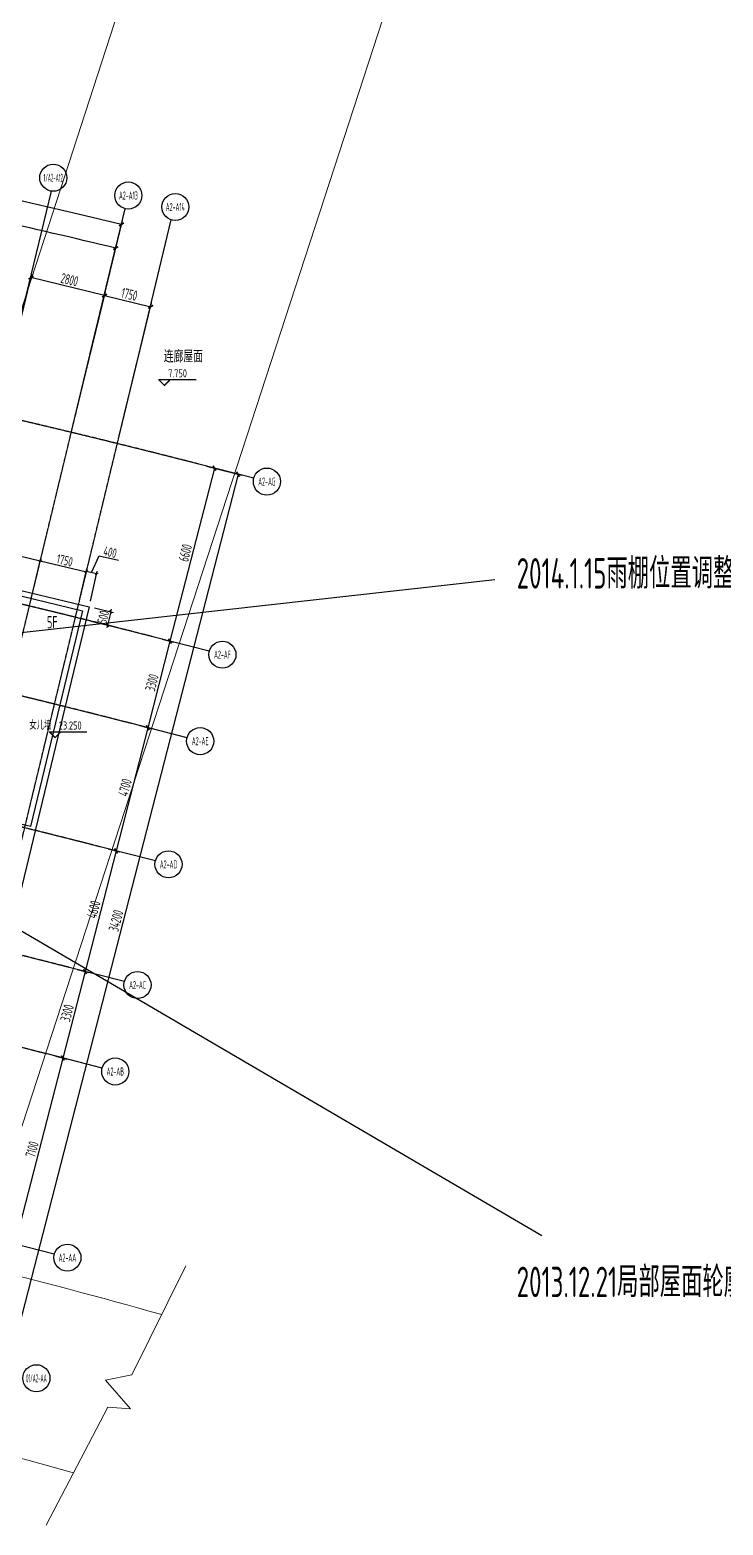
# Model space of a CAD drawing. Header units: millimetres. Extents: x 11677979 to 24947533, y -12764720 to -6308891.
# Drawn here: x 11852957 to 11878556, y -6420247 to -6365012 of the extents above; entities that cross this region are included whole.
import ezdxf
from ezdxf.enums import TextEntityAlignment as Align

# ---------------------------------------------------------------- set-up
doc = ezdxf.new("R2010")
doc.units = ezdxf.units.MM
doc.header["$LTSCALE"] = 10
doc.linetypes.add('A2-RG-AXIS$0$CENTER', pattern=[2, 1.25, -0.25, 0.25, -0.25])
doc.linetypes.add('A2-RG-AXIS$0$DOTE', pattern=[2.42, 2, -0.2, 0.02, -0.2])
for name, color, linetype in [('A2-RB-RF$0$A-DIMS-100', 1, 'Continuous'), ('A2-RG-AXIS$0$A-AXIS', 1, 'Continuous'), ('A2-RG-AXIS$0$A-DIMS-100', 1, 'Continuous'), ('A2-RG-AXIS$0$A-GRID', 1, 'A2-RG-AXIS$0$CENTER'), ('A2-RG-AXIS$0$A-SYMB', 4, 'Continuous'), ('A2-RI-RF$0$$2$A-SYMB', 4, 'Continuous'), ('A2-RI-RF$0$A-ROOF-EDGE', 2, 'Continuous'), ('A2-RI-RF$0$A-SYMB-AREA', 4, 'Continuous'), ('A2-RI-RF$0$A-SYMB-NAME', 4, 'Continuous')]:
    doc.layers.add(name, color=color, linetype=linetype)
doc.layers.add('A2-RI-RF$0$A-DETL-LLIN', color=3, linetype='Continuous', lineweight=5)
doc.layers.add('A2-RI-RF$0$A-DETL-MLIN', color=3, linetype='Continuous', lineweight=9)
doc.styles.add('A2-RB-RF$0$XD2008', font='hzs.shx', dxfattribs={"width": 0.7, "bigfont": 'hztxt.shx'})
doc.styles.add('A2-RG-AXIS$0$ECADI', font='hzs.shx', dxfattribs={"width": 0.7, "bigfont": 'hztxt.shx'})
doc.styles.add('A2-RG-AXIS$0$XD2008', font='hzs.shx', dxfattribs={"width": 0.7, "bigfont": 'hztxt.shx'})
doc.styles.add('A2-RI-RF$0$$0$XD2008', font='xd-hzs.shx', dxfattribs={"width": 0.7, "bigfont": 'xd-hztxt.shx'})
doc.styles.add('A2-RI-RF$0$ECADI', font='hzs.shx', dxfattribs={"width": 0.7, "bigfont": 'hztxt.shx'})
doc.dimstyles.new('A2-RB-RF$0$XD100$0', dxfattribs={"dimscale": 100, "dimtxt": 3.5, "dimasz": 1, "dimexe": 1, "dimexo": 2, "dimgap": 0.5, "dimtad": 1, "dimdec": 0, "dimdsep": 46, "dimtxsty": 'A2-RB-RF$0$XD2008', "dimblk1": 'A2-RB-RF$0$_ArchTick', "dimblk2": 'A2-RB-RF$0$_ArchTick', "dimsah": 1, "dimcen": 2.5, "dimclrt": 4, "dimaunit": 1, "dimadec": 0, "dimazin": 0, "dimtfac": 1, "dimtdec": 0, "dimtix": 1, "dimtmove": 1, "dimatfit": 3, "dimfxl": 0, "dimtolj": 1, "dimtzin": 0, "dimarcsym": 0})
doc.dimstyles.new('A2-RG-AXIS$0$XD150', dxfattribs={"dimscale": 300, "dimtxt": 2.5, "dimasz": 1.5, "dimexe": 1, "dimexo": 2, "dimgap": 0.5, "dimtad": 1, "dimdec": 0, "dimdsep": 46, "dimtxsty": 'A2-RG-AXIS$0$XD2008', "dimcen": 2.5, "dimclrt": 4, "dimaunit": 1, "dimadec": 3, "dimazin": 0, "dimtfac": 1, "dimtdec": 0, "dimtmove": 2, "dimatfit": 3, "dimfxl": 0, "dimtolj": 1, "dimtzin": 0, "dimarcsym": 0})
doc.dimstyles.new('A2-RG-AXIS$0$XD150$0', dxfattribs={"dimscale": 150, "dimtxt": 2.5, "dimasz": 1, "dimexe": 1, "dimexo": 2, "dimgap": 0.5, "dimtad": 1, "dimdec": 0, "dimdsep": 46, "dimtxsty": 'A2-RG-AXIS$0$XD2008', "dimblk": 'A2-RG-AXIS$0$_ArchTick', "dimcen": 2.5, "dimclrt": 4, "dimaunit": 1, "dimadec": 0, "dimazin": 0, "dimtfac": 1, "dimtdec": 0, "dimtmove": 2, "dimatfit": 3, "dimfxl": 0, "dimtolj": 1, "dimtzin": 0, "dimarcsym": 0})

# ---------------------------------------------------------------- blocks, each defined once
blk = doc.blocks.new('A2-RG-AXIS$0$ECADI-TAG-GRID')
at = {"color": 13}
blk.add_circle((0, 0), 5, dxfattribs=at)
at = {"style": 'A2-RG-AXIS$0$ECADI', "width": 0.7}
blk.add_attdef('GRID', text='', height=5, dxfattribs=at).set_placement((0, 0), align=Align.MIDDLE)
blk = doc.blocks.new('A2-RG-AXIS$0$_ArchTick')
at = {"color": 0, "linetype": 'ByBlock', "const_width": 0.4}
blk.add_lwpolyline([(-0.5, -0.5), (0.5, 0.5)], dxfattribs=at)
blk = doc.blocks.new('*D521')
at = {"layer": 'A2-RG-AXIS$0$A-DIMS-100', "color": 0, "lineweight": -2, "ltscale": 3, "transparency": 16777216}
for p, q in [((11859772, -6381200), (11858129, -6387592)), ((11859481, -6381125), (11859917, -6381237)), ((11857839, -6387518), (11858275, -6387630))]:
    blk.add_line(p, q, dxfattribs=at)
at = {"layer": 'Defpoints', "color": 0, "ltscale": 3, "transparency": 16777216}
for p in [(11859191, -6381051), (11857548, -6387443), (11858129, -6387592)]:
    blk.add_point(p, dxfattribs=at)
at = {"layer": 'A2-RG-AXIS$0$A-DIMS-100', "color": 0, "lineweight": -2, "ltscale": 3, "transparency": 16777216, "xscale": 150, "yscale": 150, "zscale": 150}
for p, rotation in [((11859772, -6381200), 75.58928463638166), ((11858129, -6387592), 255.5892846363816)]:
    blk.add_blockref('A2-RG-AXIS$0$_ArchTick', p, dxfattribs=dict(at, rotation=rotation))
at = {"layer": 'A2-RG-AXIS$0$A-DIMS-100', "color": 4, "ltscale": 3, "transparency": 16777216, "insert": (11858696, -6384331), "char_height": 375, "attachment_point": 5, "rotation": 75.5893, "style": 'A2-RG-AXIS$0$XD2008'}
blk.add_mtext('\\A1;6600', dxfattribs=at)
blk = doc.blocks.new('*D522')
at = {"layer": 'A2-RG-AXIS$0$A-DIMS-100', "color": 0, "lineweight": -2, "ltscale": 3, "transparency": 16777216}
for p, q in [((11858129, -6387592), (11857308, -6390789)), ((11857839, -6387518), (11858275, -6387630)), ((11857017, -6390714), (11857453, -6390826))]:
    blk.add_line(p, q, dxfattribs=at)
at = {"layer": 'Defpoints', "color": 0, "ltscale": 3, "transparency": 16777216}
for p in [(11857548, -6387443), (11856727, -6390639), (11857308, -6390789)]:
    blk.add_point(p, dxfattribs=at)
at = {"layer": 'A2-RG-AXIS$0$A-DIMS-100', "color": 0, "lineweight": -2, "ltscale": 3, "transparency": 16777216, "xscale": 150, "yscale": 150, "zscale": 150}
for p, rotation in [((11858129, -6387592), 75.589284638493), ((11857308, -6390789), 255.589284638493)]:
    blk.add_blockref('A2-RG-AXIS$0$_ArchTick', p, dxfattribs=dict(at, rotation=rotation))
at = {"layer": 'A2-RG-AXIS$0$A-DIMS-100', "color": 4, "ltscale": 3, "transparency": 16777216, "insert": (11857464, -6389125), "char_height": 375, "attachment_point": 5, "rotation": 75.5893, "style": 'A2-RG-AXIS$0$XD2008'}
blk.add_mtext('\\A1;3300', dxfattribs=at)
blk = doc.blocks.new('*D523')
at = {"layer": 'A2-RG-AXIS$0$A-DIMS-100', "color": 0, "lineweight": -2, "ltscale": 3, "transparency": 16777216}
for p, q in [((11857017, -6390714), (11857453, -6390826)), ((11857308, -6390789), (11856138, -6395341)), ((11855848, -6395266), (11856284, -6395378))]:
    blk.add_line(p, q, dxfattribs=at)
at = {"layer": 'Defpoints', "color": 0, "ltscale": 3, "transparency": 16777216}
for p in [(11856727, -6390639), (11855557, -6395191), (11856138, -6395341)]:
    blk.add_point(p, dxfattribs=at)
at = {"layer": 'A2-RG-AXIS$0$A-DIMS-100', "color": 0, "lineweight": -2, "ltscale": 3, "transparency": 16777216, "xscale": 150, "yscale": 150, "zscale": 150}
for p, rotation in [((11857308, -6390789), 75.589284638493), ((11856138, -6395341), 255.589284638493)]:
    blk.add_blockref('A2-RG-AXIS$0$_ArchTick', p, dxfattribs=dict(at, rotation=rotation))
at = {"layer": 'A2-RG-AXIS$0$A-DIMS-100', "color": 4, "ltscale": 3, "transparency": 16777216, "insert": (11856469, -6392999), "char_height": 375, "attachment_point": 5, "rotation": 75.5893, "style": 'A2-RG-AXIS$0$XD2008'}
blk.add_mtext('\\A1;4700', dxfattribs=at)
blk = doc.blocks.new('*D524')
at = {"layer": 'A2-RG-AXIS$0$A-DIMS-100', "color": 0, "lineweight": -2, "ltscale": 3, "transparency": 16777216}
for p, q in [((11856138, -6395341), (11854994, -6399796)), ((11855848, -6395266), (11856284, -6395378)), ((11854703, -6399721), (11855139, -6399833))]:
    blk.add_line(p, q, dxfattribs=at)
at = {"layer": 'Defpoints', "color": 0, "ltscale": 3, "transparency": 16777216}
for p in [(11855557, -6395191), (11854412, -6399647), (11854994, -6399796)]:
    blk.add_point(p, dxfattribs=at)
at = {"layer": 'A2-RG-AXIS$0$A-DIMS-100', "color": 0, "lineweight": -2, "ltscale": 3, "transparency": 16777216, "xscale": 150, "yscale": 150, "zscale": 150}
for p, rotation in [((11856138, -6395341), 75.589284638493), ((11854994, -6399796), 255.589284638493)]:
    blk.add_blockref('A2-RG-AXIS$0$_ArchTick', p, dxfattribs=dict(at, rotation=rotation))
at = {"layer": 'A2-RG-AXIS$0$A-DIMS-100', "color": 4, "ltscale": 3, "transparency": 16777216, "insert": (11855312, -6397503), "char_height": 375, "attachment_point": 5, "rotation": 75.5893, "style": 'A2-RG-AXIS$0$XD2008'}
blk.add_mtext('\\A1;4600', dxfattribs=at)
blk = doc.blocks.new('*D525')
at = {"layer": 'A2-RG-AXIS$0$A-DIMS-100', "color": 0, "lineweight": -2, "ltscale": 3, "transparency": 16777216}
for p, q in [((11854994, -6399796), (11854172, -6402992)), ((11854703, -6399721), (11855139, -6399833)), ((11853882, -6402918), (11854318, -6403030))]:
    blk.add_line(p, q, dxfattribs=at)
at = {"layer": 'Defpoints', "color": 0, "ltscale": 3, "transparency": 16777216}
for p in [(11854412, -6399647), (11853591, -6402843), (11854172, -6402992)]:
    blk.add_point(p, dxfattribs=at)
at = {"layer": 'A2-RG-AXIS$0$A-DIMS-100', "color": 0, "lineweight": -2, "ltscale": 3, "transparency": 16777216, "xscale": 150, "yscale": 150, "zscale": 150}
for p, rotation in [((11854994, -6399796), 75.589284638493), ((11854172, -6402992), 255.589284638493)]:
    blk.add_blockref('A2-RG-AXIS$0$_ArchTick', p, dxfattribs=dict(at, rotation=rotation))
at = {"layer": 'A2-RG-AXIS$0$A-DIMS-100', "color": 4, "ltscale": 3, "transparency": 16777216, "insert": (11854329, -6401329), "char_height": 375, "attachment_point": 5, "rotation": 75.5893, "style": 'A2-RG-AXIS$0$XD2008'}
blk.add_mtext('\\A1;3300', dxfattribs=at)
blk = doc.blocks.new('*D526')
at = {"layer": 'A2-RG-AXIS$0$A-DIMS-100', "color": 0, "lineweight": -2, "ltscale": 3, "transparency": 16777216}
for p, q in [((11854172, -6402992), (11852405, -6409869)), ((11853882, -6402918), (11854318, -6403030)), ((11852115, -6409794), (11852551, -6409906))]:
    blk.add_line(p, q, dxfattribs=at)
at = {"layer": 'Defpoints', "color": 0, "ltscale": 3, "transparency": 16777216}
for p in [(11853591, -6402843), (11851824, -6409720), (11852405, -6409869)]:
    blk.add_point(p, dxfattribs=at)
at = {"layer": 'A2-RG-AXIS$0$A-DIMS-100', "color": 0, "lineweight": -2, "ltscale": 3, "transparency": 16777216, "xscale": 150, "yscale": 150, "zscale": 150}
for p, rotation in [((11854172, -6402992), 75.589284638493), ((11852405, -6409869), 255.589284638493)]:
    blk.add_blockref('A2-RG-AXIS$0$_ArchTick', p, dxfattribs=dict(at, rotation=rotation))
at = {"layer": 'A2-RG-AXIS$0$A-DIMS-100', "color": 4, "ltscale": 3, "transparency": 16777216, "insert": (11853035, -6406365), "char_height": 375, "attachment_point": 5, "rotation": 75.5893, "style": 'A2-RG-AXIS$0$XD2008'}
blk.add_mtext('\\A1;7100', dxfattribs=at)
blk = doc.blocks.new('*D528')
at = {"layer": 'A2-RG-AXIS$0$A-DIMS-100', "color": 0, "lineweight": -2, "ltscale": 3, "transparency": 16777216}
for p, q in [((11859481, -6381125), (11860789, -6381461)), ((11860644, -6381424), (11852132, -6414548)), ((11850970, -6414249), (11852277, -6414585))]:
    blk.add_line(p, q, dxfattribs=at)
at = {"layer": 'Defpoints', "color": 0, "ltscale": 3, "transparency": 16777216}
for p in [(11859191, -6381051), (11850679, -6414175), (11852132, -6414548)]:
    blk.add_point(p, dxfattribs=at)
at = {"layer": 'A2-RG-AXIS$0$A-DIMS-100', "color": 0, "lineweight": -2, "ltscale": 3, "transparency": 16777216, "xscale": 150, "yscale": 150, "zscale": 150}
for p, rotation in [((11860644, -6381424), 75.58928466042394), ((11852132, -6414548), 255.589284660424)]:
    blk.add_blockref('A2-RG-AXIS$0$_ArchTick', p, dxfattribs=dict(at, rotation=rotation))
at = {"layer": 'A2-RG-AXIS$0$A-DIMS-100', "color": 4, "ltscale": 3, "transparency": 16777216, "insert": (11856134, -6397921), "char_height": 375, "attachment_point": 5, "rotation": 75.5893, "style": 'A2-RG-AXIS$0$XD2008'}
blk.add_mtext('\\A1;34200', dxfattribs=at)
blk = doc.blocks.new('*D508')
at = {"layer": 'A2-RG-AXIS$0$A-DIMS-100', "color": 0, "lineweight": -2, "ltscale": 3, "transparency": 16777216}
for p, q in [((11753070, -6371598), (11752455, -6363872)), ((11854556, -6379588), (11856371, -6372053))]:
    blk.add_line(p, q, dxfattribs=at)
blk.add_arc((11778731, -6694179), 331200, 76.44866, 94.54827, dxfattribs=at)
at = {"layer": 'Defpoints', "color": 0, "ltscale": 3, "transparency": 16777216}
for p in [(11822065, -6365826), (11753093, -6371897), (11854485, -6379879), (11778731, -6694179)]:
    blk.add_point(p, dxfattribs=at)
at = {"layer": 'A2-RG-AXIS$0$A-DIMS-100', "color": 0, "lineweight": -2, "ltscale": 3, "transparency": 16777216, "xscale": 150, "yscale": 150, "zscale": 150}
for p, rotation in [((11752467, -6364022), 184.5482656226652), ((11856336, -6372199), 346.4486630674553)]:
    blk.add_blockref('A2-RG-AXIS$0$_ArchTick', p, dxfattribs=dict(at, rotation=rotation))
at = {"layer": 'A2-RG-AXIS$0$A-DIMS-100', "color": 4, "ltscale": 3, "transparency": 16777216, "insert": (11804749, -6363703), "char_height": 375, "attachment_point": 5, "rotation": 355.4985, "style": 'A2-RG-AXIS$0$XD2008'}
blk.add_mtext('\\A1;18°5\'59"', dxfattribs=at)
blk = doc.blocks.new('*D519')
at = {"layer": 'A2-RG-AXIS$0$A-DIMS-100', "color": 0, "lineweight": -2, "ltscale": 3, "transparency": 16777216}
for p, q in [((11845491, -6377540), (11846904, -6370837)), ((11854556, -6379588), (11856161, -6372928))]:
    blk.add_line(p, q, dxfattribs=at)
blk.add_arc((11778731, -6694179), 330300, 76.44866, 78.09408, dxfattribs=at)
at = {"layer": 'Defpoints', "color": 0, "ltscale": 3, "transparency": 16777216}
for p in [(11853048, -6372348), (11845429, -6377834), (11854485, -6379879), (11778731, -6694179)]:
    blk.add_point(p, dxfattribs=at)
at = {"layer": 'A2-RG-AXIS$0$A-DIMS-100', "color": 0, "lineweight": -2, "ltscale": 3, "transparency": 16777216, "xscale": 150, "yscale": 150, "zscale": 150}
for p, rotation in [((11846873, -6370984), 168.0940794046412), ((11856125, -6373074), 346.4486609929079)]:
    blk.add_blockref('A2-RG-AXIS$0$_ArchTick', p, dxfattribs=dict(at, rotation=rotation))
at = {"layer": 'A2-RG-AXIS$0$A-DIMS-100', "color": 4, "ltscale": 3, "transparency": 16777216, "insert": (11851573, -6371705), "char_height": 375, "attachment_point": 5, "rotation": 347.2714, "style": 'A2-RG-AXIS$0$XD2008'}
blk.add_mtext('\\A1;1°38\'44"', dxfattribs=at)
blk = doc.blocks.new('*D554')
at = {"layer": 'A2-RG-AXIS$0$A-DIMS-100', "color": 0, "lineweight": -2, "ltscale": 3, "transparency": 16777216}
for p, q in [((11854556, -6379588), (11855753, -6374682)), ((11855717, -6374827), (11857418, -6375242)), ((11856256, -6380002), (11857453, -6375096))]:
    blk.add_line(p, q, dxfattribs=at)
at = {"layer": 'Defpoints', "color": 0, "ltscale": 3, "transparency": 16777216}
for p in [(11857418, -6375242), (11854485, -6379879), (11856185, -6380294)]:
    blk.add_point(p, dxfattribs=at)
at = {"layer": 'A2-RG-AXIS$0$A-DIMS-100', "color": 0, "lineweight": -2, "ltscale": 3, "transparency": 16777216, "xscale": 150, "yscale": 150, "zscale": 150}
for p, rotation in [((11855717, -6374827), 166.2935912375839), ((11857418, -6375242), 346.2935912375839)]:
    blk.add_blockref('A2-RG-AXIS$0$_ArchTick', p, dxfattribs=dict(at, rotation=rotation))
at = {"layer": 'A2-RG-AXIS$0$A-DIMS-100', "color": 4, "ltscale": 3, "transparency": 16777216, "insert": (11856630, -6374780), "char_height": 375, "attachment_point": 5, "rotation": 346.2936, "style": 'A2-RG-AXIS$0$XD2008'}
blk.add_mtext('\\A1;1750', dxfattribs=at)
blk = doc.blocks.new('*D555')
at = {"layer": 'A2-RG-AXIS$0$A-DIMS-100', "color": 0, "lineweight": -2, "ltscale": 3, "transparency": 16777216}
for p, q in [((11851831, -6378944), (11853033, -6374018)), ((11855717, -6374827), (11852997, -6374164)), ((11854556, -6379588), (11855753, -6374682))]:
    blk.add_line(p, q, dxfattribs=at)
at = {"layer": 'Defpoints', "color": 0, "ltscale": 3, "transparency": 16777216}
for p in [(11852997, -6374164), (11851760, -6379235), (11854485, -6379879)]:
    blk.add_point(p, dxfattribs=at)
at = {"layer": 'A2-RG-AXIS$0$A-DIMS-100', "color": 0, "lineweight": -2, "ltscale": 3, "transparency": 16777216, "xscale": 150, "yscale": 150, "zscale": 150}
for p, rotation in [((11852997, -6374164), 166.2935912210491), ((11855717, -6374827), 346.2935912210492)]:
    blk.add_blockref('A2-RG-AXIS$0$_ArchTick', p, dxfattribs=dict(at, rotation=rotation))
at = {"layer": 'A2-RG-AXIS$0$A-DIMS-100', "color": 4, "ltscale": 3, "transparency": 16777216, "insert": (11854419, -6374241), "char_height": 375, "attachment_point": 5, "rotation": 346.2936, "style": 'A2-RG-AXIS$0$XD2008'}
blk.add_mtext('\\A1;2800', dxfattribs=at)
blk = doc.blocks.new('A2-RI-RF$0$5erhfh')
at = {"layer": 'A2-RI-RF$0$A-SYMB-AREA', "style": 'A2-RI-RF$0$ECADI', "width": 0.7}
blk.add_attdef('340M2', text='', height=2.5, dxfattribs=at).set_placement((0, 1.25), align=Align.MIDDLE_LEFT)
at = {"layer": 'A2-RI-RF$0$A-SYMB-NAME', "style": 'A2-RI-RF$0$ECADI', "width": 0.7}
blk.add_attdef('CHINESENAME', (-12.29, 3.09), '', height=4.5, dxfattribs=at)
blk = doc.blocks.new('A2-RI-RF$0$$2$ECADI-TAG-HGHT（国标）')
at = {"color": 1}
blk.add_line((-2.12, 2.12), (11.77, 2.12), dxfattribs=at)
at = {"color": 1, "const_width": 0.5}
blk.add_lwpolyline([(-2.12, 2.12), (0, 0), (2.12, 2.12)], dxfattribs=at)
at = {"style": 'A2-RI-RF$0$$0$XD2008', "width": 0.7}
blk.add_attdef('FL', text='', height=3, dxfattribs=at).set_placement((-2.69, 2.97), align=Align.RIGHT)
for tag, p in [('F.F.L.', (2.28, 2.97)), ('T.O.S.', (2.28, -1.1))]:
    blk.add_attdef(tag, p, '', height=3, dxfattribs=at)
blk = doc.blocks.new('A2-RB-RF$0$_ArchTick')
at = {"color": 0, "linetype": 'ByBlock', "const_width": 0.4}
blk.add_lwpolyline([(-0.5, -0.5), (0.5, 0.5)], dxfattribs=at)
blk = doc.blocks.new('*D737')
at = {"layer": 'A2-RB-RF$0$A-DIMS-100', "color": 0, "lineweight": -2, "transparency": 16777216}
for p, q in [((11855229, -6385062), (11855513, -6384442)), ((11855513, -6384442), (11856225, -6384606)), ((11854801, -6386029), (11855057, -6384920)), ((11855424, -6385107), (11855034, -6385018)), ((11855191, -6386119), (11855446, -6385010))]:
    blk.add_line(p, q, dxfattribs=at)
at = {"layer": 'Defpoints', "color": 0, "transparency": 16777216}
for p in [(11855034, -6385018), (11854756, -6386224), (11855146, -6386314)]:
    blk.add_point(p, dxfattribs=at)
at = {"layer": 'A2-RB-RF$0$A-DIMS-100', "color": 0, "lineweight": -2, "transparency": 16777216, "xscale": 100, "yscale": 100, "zscale": 100}
for p, rotation in [((11855034, -6385018), 167.0199327018391), ((11855424, -6385107), 347.0199327018392)]:
    blk.add_blockref('A2-RB-RF$0$_ArchTick', p, dxfattribs=dict(at, rotation=rotation))
at = {"layer": 'A2-RB-RF$0$A-DIMS-100', "color": 4, "transparency": 16777216, "insert": (11855919, -6384305), "char_height": 350, "attachment_point": 5, "rotation": 347.0199, "style": 'A2-RB-RF$0$XD2008'}
blk.add_mtext('\\A1;400', dxfattribs=at)
blk = doc.blocks.new('*D700')
at = {"layer": 'A2-RB-RF$0$A-DIMS-100', "color": 0, "lineweight": -2, "transparency": 16777216}
for p, q in [((11850768, -6385061), (11851032, -6383963)), ((11851009, -6384060), (11853342, -6384623)), ((11853101, -6385623), (11853366, -6384526))]:
    blk.add_line(p, q, dxfattribs=at)
at = {"layer": 'Defpoints', "color": 0, "transparency": 16777216}
for p in [(11853342, -6384623), (11850721, -6385255), (11853054, -6385818)]:
    blk.add_point(p, dxfattribs=at)
at = {"layer": 'A2-RB-RF$0$A-DIMS-100', "color": 0, "lineweight": -2, "transparency": 16777216, "xscale": 100, "yscale": 100, "zscale": 100}
for p, rotation in [((11851009, -6384060), 166.4420341901663), ((11853342, -6384623), 346.4420341901663)]:
    blk.add_blockref('A2-RB-RF$0$_ArchTick', p, dxfattribs=dict(at, rotation=rotation))
at = {"layer": 'A2-RB-RF$0$A-DIMS-100', "color": 4, "transparency": 16777216, "insert": (11852228, -6384123), "char_height": 350, "attachment_point": 5, "rotation": 346.442, "style": 'A2-RB-RF$0$XD2008'}
blk.add_mtext('\\A1;2400', dxfattribs=at)
blk = doc.blocks.new('*D701')
at = {"layer": 'A2-RB-RF$0$A-DIMS-100', "color": 0, "lineweight": -2, "transparency": 16777216}
for p, q in [((11853101, -6385623), (11853366, -6384526)), ((11853342, -6384623), (11855043, -6385033)), ((11854802, -6386034), (11855067, -6384936))]:
    blk.add_line(p, q, dxfattribs=at)
at = {"layer": 'Defpoints', "color": 0, "transparency": 16777216}
for p in [(11855043, -6385033), (11853054, -6385818), (11854755, -6386228)]:
    blk.add_point(p, dxfattribs=at)
at = {"layer": 'A2-RB-RF$0$A-DIMS-100', "color": 0, "lineweight": -2, "transparency": 16777216, "xscale": 100, "yscale": 100, "zscale": 100}
for p, rotation in [((11853342, -6384623), 166.4414817814854), ((11855043, -6385033), 346.4414817814855)]:
    blk.add_blockref('A2-RB-RF$0$_ArchTick', p, dxfattribs=dict(at, rotation=rotation))
at = {"layer": 'A2-RB-RF$0$A-DIMS-100', "color": 4, "transparency": 16777216, "insert": (11854245, -6384609), "char_height": 350, "attachment_point": 5, "rotation": 346.4415, "style": 'A2-RB-RF$0$XD2008'}
blk.add_mtext('\\A1;1750', dxfattribs=at)
blk = doc.blocks.new('*D702')
at = {"layer": 'A2-RB-RF$0$A-DIMS-100', "color": 0, "lineweight": -2, "transparency": 16777216}
for p, q in [((11855220, -6386858), (11855920, -6387027)), ((11855340, -6386361), (11856040, -6386530)), ((11855943, -6386507), (11855823, -6387004)), ((11855943, -6386507), (11855966, -6386409)), ((11855823, -6387004), (11855799, -6387101))]:
    blk.add_line(p, q, dxfattribs=at)
at = {"layer": 'Defpoints', "color": 0, "transparency": 16777216}
for p in [(11855146, -6386314), (11855026, -6386811), (11855823, -6387004)]:
    blk.add_point(p, dxfattribs=at)
at = {"layer": 'A2-RB-RF$0$A-DIMS-100', "color": 0, "lineweight": -2, "transparency": 16777216, "xscale": 100, "yscale": 100, "zscale": 100}
for p, rotation in [((11855943, -6386507), 256.414546608545), ((11855823, -6387004), 76.41454660854498)]:
    blk.add_blockref('A2-RB-RF$0$_ArchTick', p, dxfattribs=dict(at, rotation=rotation))
at = {"layer": 'A2-RB-RF$0$A-DIMS-100', "color": 4, "transparency": 16777216, "insert": (11855664, -6386702), "char_height": 350, "attachment_point": 5, "rotation": 76.4145, "style": 'A2-RB-RF$0$XD2008'}
blk.add_mtext('\\A1;500', dxfattribs=at)
blk = doc.blocks.new('A2-RG-AXIS')
at = {"layer": 'A2-RG-AXIS$0$A-AXIS', "ltscale": 3}
for p, q in [((11852463.3, -6376318.4), (11853752, -6370971.7)), ((11855188.2, -6376962.8), (11856476.8, -6371616.3)), ((11856889.5, -6377372.8), (11858177.1, -6372030.6)), ((11861224.6, -6381573.5), (11859190.7, -6381050.8)), ((11859582.1, -6387965.8), (11857548.2, -6387443.2)), ((11858760.8, -6391162), (11856726.9, -6390639.3)), ((11857591.1, -6395714.1), (11855557.2, -6395191.5)), ((11856446.3, -6400169.4), (11854412.4, -6399646.7)), ((11855625, -6403365.5), (11853591.1, -6402842.9)), ((11853858.1, -6410242.1), (11851824.1, -6409719.5))]:
    blk.add_line(p, q, dxfattribs=at)
at = {"layer": 'A2-RG-AXIS$0$A-GRID', "linetype": 'A2-RG-AXIS$0$DOTE'}
for p, q in [((11845769.4, -6416040.8), (11855178.4, -6377003.5)), ((11847468.7, -6416458.9), (11856889.5, -6377372.8))]:
    blk.add_line(p, q, dxfattribs=at)
for radius in [323300, 316700, 313400, 308700, 304100, 300800]:
    blk.add_arc((11778730.7, -6694178.7), radius, 75.589285, 95.407644, dxfattribs=at)
at = {"layer": 'A2-RG-AXIS$0$A-SYMB'}
ref = blk.add_blockref('A2-RG-AXIS$0$ECADI-TAG-GRID', (11853819.1, -6370473.6), dxfattribs=dict(at, xscale=100, yscale=100, zscale=100))
ref.add_attrib('GRID', '1/A2-A12', dxfattribs={"layer": '0', "extrusion": (0, 0, -1), "height": 300, "style": 'A2-RG-AXIS$0$ECADI', "text_generation_flag": 2, "width": 0.4}).set_placement((-11853819.1, -6370473.6), align=Align.MIDDLE)
ref = blk.add_blockref('A2-RG-AXIS$0$ECADI-TAG-GRID', (11856594.1, -6371129.8), dxfattribs=dict(at, xscale=100, yscale=100, zscale=100))
ref.add_attrib('GRID', 'A2-A13', dxfattribs={"layer": '0', "extrusion": (0, 0, -1), "height": 300, "style": 'A2-RG-AXIS$0$ECADI', "text_generation_flag": 2, "width": 0.5}).set_placement((-11856594.1, -6371129.8), align=Align.MIDDLE)
ref = blk.add_blockref('A2-RG-AXIS$0$ECADI-TAG-GRID', (11858325.5, -6371552.1), dxfattribs=dict(at, xscale=100, yscale=100, zscale=100))
ref.add_attrib('GRID', 'A2-A14', dxfattribs={"layer": '0', "extrusion": (0, 0, -1), "height": 300, "style": 'A2-RG-AXIS$0$ECADI', "text_generation_flag": 2, "width": 0.5}).set_placement((-11858325.5, -6371552.1), align=Align.MIDDLE)
ref = blk.add_blockref('A2-RG-AXIS$0$ECADI-TAG-GRID', (11861708.9, -6381697.9), dxfattribs=dict(at, xscale=99.999999999398, yscale=99.999999999398, zscale=99.999999999398))
ref.add_attrib('GRID', 'A2-AG', dxfattribs={"layer": '0', "height": 300, "style": 'A2-RG-AXIS$0$ECADI', "width": 0.5}).set_placement((11861708.9, -6381697.9), align=Align.MIDDLE)
ref = blk.add_blockref('A2-RG-AXIS$0$ECADI-TAG-GRID', (11860066.4, -6388090.2), dxfattribs=dict(at, xscale=99.99999999939791, yscale=99.99999999939791, zscale=99.99999999939791))
ref.add_attrib('GRID', 'A2-AF', dxfattribs={"layer": '0', "height": 300, "style": 'A2-RG-AXIS$0$ECADI', "width": 0.5}).set_placement((11860066.4, -6388090.2), align=Align.MIDDLE)
ref = blk.add_blockref('A2-RG-AXIS$0$ECADI-TAG-GRID', (11859245.1, -6391286.4), dxfattribs=dict(at, xscale=99.99999999939791, yscale=99.99999999939791, zscale=99.99999999939791))
ref.add_attrib('GRID', 'A2-AE', dxfattribs={"layer": '0', "height": 300, "style": 'A2-RG-AXIS$0$ECADI', "width": 0.5}).set_placement((11859245.1, -6391286.4), align=Align.MIDDLE)
ref = blk.add_blockref('A2-RG-AXIS$0$ECADI-TAG-GRID', (11858075.4, -6395838.5), dxfattribs=dict(at, xscale=99.99999999939791, yscale=99.99999999939791, zscale=99.99999999939791))
ref.add_attrib('GRID', 'A2-AD', dxfattribs={"layer": '0', "height": 300, "style": 'A2-RG-AXIS$0$ECADI', "width": 0.5}).set_placement((11858075.4, -6395838.5), align=Align.MIDDLE)
ref = blk.add_blockref('A2-RG-AXIS$0$ECADI-TAG-GRID', (11856930.6, -6400293.8), dxfattribs=dict(at, xscale=99.99999999939791, yscale=99.99999999939791, zscale=99.99999999939791))
ref.add_attrib('GRID', 'A2-AC', dxfattribs={"layer": '0', "height": 300, "style": 'A2-RG-AXIS$0$ECADI', "width": 0.5}).set_placement((11856930.6, -6400293.8), align=Align.MIDDLE)
ref = blk.add_blockref('A2-RG-AXIS$0$ECADI-TAG-GRID', (11856109.3, -6403490), dxfattribs=dict(at, xscale=99.99999999939791, yscale=99.99999999939791, zscale=99.99999999939791))
ref.add_attrib('GRID', 'A2-AB', dxfattribs={"layer": '0', "height": 300, "style": 'A2-RG-AXIS$0$ECADI', "width": 0.5}).set_placement((11856109.3, -6403490), align=Align.MIDDLE)
ref = blk.add_blockref('A2-RG-AXIS$0$ECADI-TAG-GRID', (11854342.3, -6410366.6), dxfattribs=dict(at, xscale=99.99999999939791, yscale=99.99999999939791, zscale=99.99999999939791))
ref.add_attrib('GRID', 'A2-AA', dxfattribs={"layer": '0', "height": 300, "style": 'A2-RG-AXIS$0$ECADI', "width": 0.5}).set_placement((11854342.3, -6410366.6), align=Align.MIDDLE)
ref = blk.add_blockref('A2-RG-AXIS$0$ECADI-TAG-GRID', (11853197.5, -6414821.8), dxfattribs=dict(at, xscale=99.99999999939791, yscale=99.99999999939791, zscale=99.99999999939791))
ref.add_attrib('GRID', '01/A2-AA', dxfattribs={"layer": '0', "height": 300, "style": 'A2-RG-AXIS$0$ECADI', "width": 0.4}).set_placement((11853197.5, -6414821.8), align=Align.MIDDLE)
at = {"layer": 'A2-RG-AXIS$0$A-DIMS-100', "ltscale": 3}
for base, p1, p2, picture, middle in [((11822064.9, -6365825.9), (11854485.2, -6379879.3), (11753093.4, -6371896.8), '*D508', (11804748.6, -6363703.1)), ((11853048.1, -6372348), (11845429.2, -6377833.7), (11854485.2, -6379879.3), '*D519', (11851572.6, -6371705.1))]:
    dim = blk.add_angular_dim_3p(base=base, center=(11778730.7, -6694178.7), p1=p1, p2=p2, dimstyle='A2-RG-AXIS$0$XD150', override={"dimscale": 150, "dimasz": 1, "dimblk": 'A2-RG-AXIS$0$_ArchTick', "dimadec": 4}, dxfattribs=at)
    dim.commit()
    dim.dimension.update_dxf_attribs({"geometry": picture, "text_midpoint": middle})
for base, p1, p2, angle, picture, middle in [((11852997.1, -6374163.9), (11854485.2, -6379879.3), (11851760.3, -6379235), 166.29359, '*D555', (11854419.4, -6374240.6)), ((11857308, -6390788.7), (11857548.2, -6387443.2), (11856726.9, -6390639.3), 75.58928, '*D522', (11857464.4, -6389125.2)), ((11856138.3, -6395340.8), (11856726.9, -6390639.3), (11855557.2, -6395191.5), 75.58928, '*D523', (11856468.9, -6392999.4)), ((11854993.5, -6399796.1), (11855557.2, -6395191.5), (11854412.4, -6399646.7), 75.58928, '*D524', (11855311.7, -6397503.1)), ((11854172.2, -6402992.2), (11854412.4, -6399646.7), (11853591.1, -6402842.9), 75.58928, '*D525', (11854328.6, -6401328.8)), ((11852405.3, -6409868.8), (11853591.1, -6402842.9), (11851824.1, -6409719.5), 75.58928, '*D526', (11853034.5, -6406365.2))]:
    dim = blk.add_linear_dim(base=base, p1=p1, p2=p2, angle=angle, dimstyle='A2-RG-AXIS$0$XD150$0', dxfattribs=at)
    dim.commit()
    dim.dimension.update_dxf_attribs({"geometry": picture, "text_midpoint": middle})
for p1, p2, distance, picture, middle in [((11854485.2, -6379879.3), (11856185.4, -6380293.9), 5200, '*D554', (11856629.6, -6374779.7)), ((11859190.7, -6381050.8), (11850679.3, -6414174.8), 1500, '*D528', (11856133.6, -6397920.8)), ((11859190.7, -6381050.8), (11857548.2, -6387443.2), 600, '*D521', (11858696.3, -6384331))]:
    dim = blk.add_aligned_dim(p1=p1, p2=p2, distance=distance, dimstyle='A2-RG-AXIS$0$XD150$0', dxfattribs=at)
    dim.commit()
    dim.dimension.update_dxf_attribs({"geometry": picture, "text_midpoint": middle})
blk = doc.blocks.new('A2-RI-RF')
at = {"layer": 'A2-RI-RF$0$A-DETL-LLIN'}
for p, q in [((11850253.5, -6382633.2), (11857261, -6361134.3)), ((11866174.7, -6364039.6), (11850985.3, -6410640.3))]:
    blk.add_line(p, q, dxfattribs=at)
for radius, start, end in [(286100, 74.628938, 96.367991), (292600, 74.316596, 75.703497)]:
    blk.add_arc((11778730.7, -6694178.7), radius, start, end, dxfattribs=at)
at = {"layer": 'A2-RI-RF$0$A-DETL-MLIN'}
for p, q in [((11858719.5, -6410664.4), (11856727.1, -6414699.3)), ((11856727.1, -6414699.3), (11855747, -6414897.5)), ((11855747, -6414897.5), (11856673.4, -6415947.1)), ((11855833.7, -6415894.8), (11853553.4, -6420247.5)), ((11856673.4, -6415947.1), (11855833.7, -6415894.8))]:
    blk.add_line(p, q, dxfattribs=at)
at = {"layer": 'A2-RI-RF$0$A-ROOF-EDGE'}
for p, q in [((11848968.7, -6384842.6), (11855142.9, -6386319.9)), ((11850088.9, -6385316.3), (11854901.5, -6386467.8)), ((11855142.9, -6386319.9), (11851147.7, -6402895.7)), ((11854901.5, -6386467.8), (11852980.8, -6394436.5))]:
    blk.add_line(p, q, dxfattribs=at)
blk.add_lwpolyline([(11852980.8, -6394436.5), (11848167.4, -6393288.4), (11850088.9, -6385316.3)], dxfattribs=at)
at = {"layer": 'Defpoints', "color": 6}
blk.add_line((11850835.2, -6387469.9), (11870130.2, -6385311.1), dxfattribs=at)
at = {"layer": 'Defpoints', "color": 3}
blk.add_line((11848210.4, -6395698.6), (11871862.5, -6409546), dxfattribs=at)
ref = blk.add_blockref('A2-RI-RF$0$5erhfh', (11858785.3, -6379932.8), dxfattribs=dict(xscale=100, yscale=100, zscale=100))
ref.add_attrib('CHINESENAME', '连廊屋面', (11857900, -6377298.4), dxfattribs={"layer": 'A2-RI-RF$0$A-SYMB-NAME', "height": 450, "style": 'A2-RI-RF$0$ECADI', "width": 0.7})
ref = blk.add_blockref('A2-RI-RF$0$5erhfh', (11854474.4, -6389753.4), dxfattribs=dict(xscale=100, yscale=100, zscale=100))
ref.add_attrib('CHINESENAME', '5F', (11853589.1, -6387119), dxfattribs={"layer": 'A2-RI-RF$0$A-SYMB-NAME', "height": 450, "style": 'A2-RI-RF$0$ECADI', "width": 0.7})
at = {"layer": 'A2-RI-RF$0$$2$A-SYMB'}
ref = blk.add_blockref('A2-RI-RF$0$$2$ECADI-TAG-HGHT（国标）', (11857924.1, -6378144.7), dxfattribs=dict(at, xscale=100, yscale=100, zscale=100))
ref.add_attrib('F.F.L.', '7.750', (11858061.8, -6377848), dxfattribs={"layer": '0', "height": 300, "style": 'A2-RI-RF$0$$0$XD2008', "width": 0.7})
ref = blk.add_blockref('A2-RI-RF$0$$2$ECADI-TAG-HGHT（国标）', (11853884.8, -6391156.1), dxfattribs=dict(at, xscale=100, yscale=100, zscale=100))
ref.add_attrib('F.F.L.', '23.250', (11854022.4, -6390859.4), dxfattribs={"layer": '0', "height": 300, "style": 'A2-RI-RF$0$$0$XD2008', "width": 0.7})
ref.add_attrib('FL', '女儿墙', dxfattribs={"layer": '0', "height": 300, "style": 'A2-RI-RF$0$$0$XD2008', "width": 0.7}).set_placement((11853753.5, -6390858.6), align=Align.RIGHT)
at = {"layer": 'A2-RI-RF$0$A-DETL-LLIN'}
blk.add_blockref('A2-RG-AXIS', (0, 0), dxfattribs=at)
at = {"layer": 'Defpoints'}
ref = blk.add_blockref('A2-RI-RF$0$5erhfh', (11874006.3, -6385766.9), dxfattribs=dict(at, xscale=250, yscale=250, zscale=250))
ref.add_attrib('CHINESENAME', '2014.1.15雨棚位置调整，小屋面排水沟调整', (11870933.3, -6385650), dxfattribs={"layer": 'A2-RI-RF$0$A-SYMB-NAME', "height": 1125, "style": 'A2-RI-RF$0$ECADI', "width": 0.7})
ref = blk.add_blockref('A2-RI-RF$0$5erhfh', (11874006.3, -6411943.3), dxfattribs=dict(at, xscale=250, yscale=250, zscale=250))
ref.add_attrib('CHINESENAME', '2013.12.21局部屋面轮廓及雨棚修改', (11870933.3, -6411826.4), dxfattribs={"layer": 'A2-RI-RF$0$A-SYMB-NAME', "height": 1125, "style": 'A2-RI-RF$0$ECADI', "width": 0.7})
blk = doc.blocks.new('A2-RB-RF')
at = {"layer": 'A2-RB-RF$0$A-DIMS-100'}
for p1, p2, picture, middle in [((11850720.8, -6385255.2), (11853053.9, -6385817.9), '*D700', (11852228.2, -6384122.8)), ((11853053.9, -6385817.8), (11854755.1, -6386228.1), '*D701', (11854245.4, -6384609.2))]:
    dim = blk.add_aligned_dim(p1=p1, p2=p2, distance=1229.3, dimstyle='A2-RB-RF$0$XD100$0', dxfattribs=at)
    dim.commit()
    dim.dimension.update_dxf_attribs({"geometry": picture, "text_midpoint": middle})
dim = blk.add_linear_dim(base=(11855034.2, -6385017.5), p1=(11855145.9, -6386314), p2=(11854756.1, -6386224.2), angle=167.01993, dimstyle='A2-RB-RF$0$XD100$0', dxfattribs=at)
dim.commit()
dim.dimension.update_dxf_attribs({"geometry": '*D737', "text_midpoint": (11855562, -6384453.6), "dimtype": 129})
dim = blk.add_aligned_dim(p1=(11855145.9, -6386314), p2=(11855025.7, -6386811.3), distance=819.8, text='500', dimstyle='A2-RB-RF$0$XD100$0', dxfattribs=at)
dim.commit()
dim.dimension.update_dxf_attribs({"geometry": '*D702', "text_midpoint": (11855663.9, -6386702.4)})

msp = doc.modelspace()

# ---------------------------------------------------------------- block references
for name in ['A2-RI-RF', 'A2-RG-AXIS', 'A2-RB-RF']:
    msp.add_blockref(name, (0, 0))

doc.saveas('drawing.dxf')
